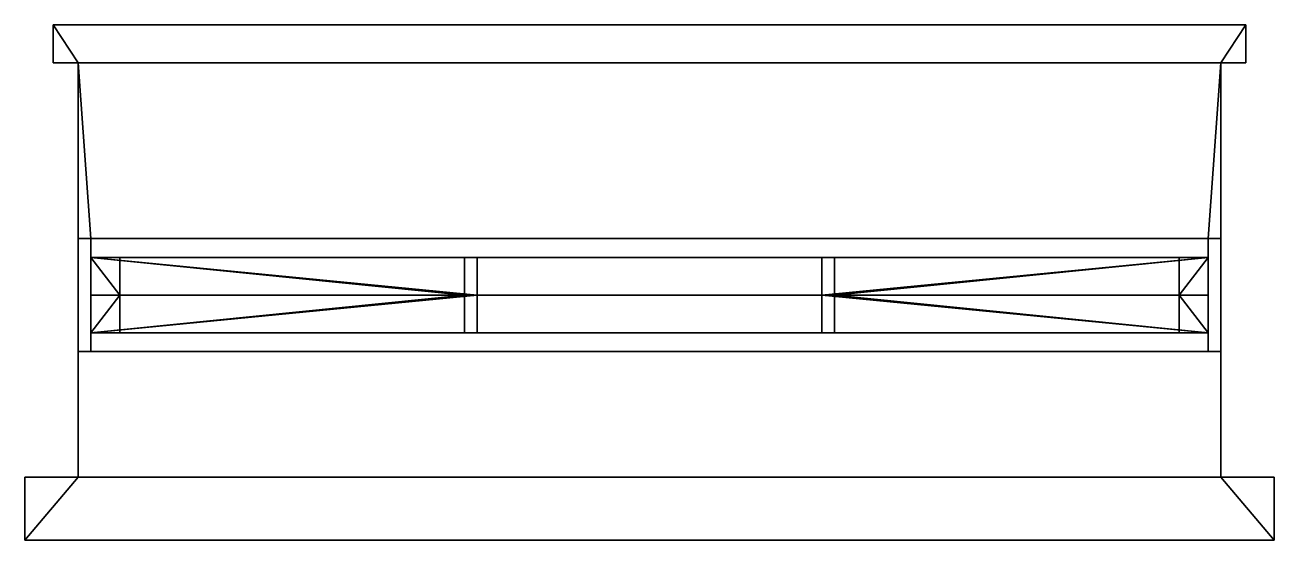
# Model space of a CAD drawing. Extents: x -0.043 to 0.953, y -0.3 to 0.11.
import ezdxf

# ---------------------------------------------------------------- set-up
doc = ezdxf.new("R2010")
doc.units = 0

msp = doc.modelspace()

# ---------------------------------------------------------------- meshes
at = {"color": 255}
mesh = msp.add_polyface(dxfattribs=at)
corners = [(0, 0.08), (0, 0.08, 0.05217), (0, 0.08, 0.07717), (0, -0.06, 0.07717), (0, -0.06, 1.82), (0, -0.15, 0.02667), (0, -0.15, 1.82), (0, -0.25), (0, -0.25, 0.01), (0.01, -0.06, 0.07717), (0.01, -0.06, 1.81), (0.01, -0.075, 0.07717), (0.01, -0.075, 0.97521), (0.01, -0.105, 0.07717), (0.01, -0.105, 0.93708), (0.01, -0.105, 0.97521), (0.01, -0.105, 1.81), (0.01, -0.135, 0.93708), (0.01, -0.135, 1.81), (0.01, -0.15, 0.07717), (0.01, -0.15, 1.81), (0.03313, -0.075, 0.12542), (0.03313, -0.075, 0.52625), (0.03313, -0.075, 0.53625), (0.03313, -0.075, 0.93708), (0.03313, -0.105, 0.12542), (0.03313, -0.105, 0.52625), (0.03313, -0.105, 0.53625), (0.03313, -0.105, 0.93708), (0.03313, -0.105, 0.97521), (0.03313, -0.105, 1.37604), (0.03313, -0.105, 1.38604), (0.03313, -0.105, 1.78687), (0.03313, -0.135, 0.97521), (0.03313, -0.135, 1.37604), (0.03313, -0.135, 1.38604), (0.03313, -0.135, 1.78687), (0.30771, -0.075, 0.12542), (0.30771, -0.075, 0.52625), (0.30771, -0.075, 0.53625), (0.30771, -0.075, 0.93708), (0.30771, -0.105, 0.12542), (0.30771, -0.105, 0.52625), (0.30771, -0.105, 0.53625), (0.30771, -0.105, 0.93708), (0.30771, -0.105, 0.97521), (0.30771, -0.105, 1.37604), (0.30771, -0.105, 1.38604), (0.30771, -0.105, 1.78687), (0.30771, -0.135, 0.97521), (0.30771, -0.135, 1.37604), (0.30771, -0.135, 1.38604), (0.30771, -0.135, 1.78687), (0.31771, -0.075, 0.12542), (0.31771, -0.075, 0.52625), (0.31771, -0.075, 0.53625), (0.31771, -0.075, 0.93708), (0.31771, -0.105, 0.12542), (0.31771, -0.105, 0.52625), (0.31771, -0.105, 0.53625), (0.31771, -0.105, 0.93708), (0.31771, -0.105, 0.97521), (0.31771, -0.105, 1.37604), (0.31771, -0.105, 1.38604), (0.31771, -0.105, 1.78687), (0.31771, -0.135, 0.97521), (0.31771, -0.135, 1.37604), (0.31771, -0.135, 1.38604), (0.31771, -0.135, 1.78687), (0.59229, -0.075, 0.12542), (0.59229, -0.075, 0.52625), (0.59229, -0.075, 0.53625), (0.59229, -0.075, 0.93708), (0.59229, -0.105, 0.12542), (0.59229, -0.105, 0.52625), (0.59229, -0.105, 0.53625), (0.59229, -0.105, 0.93708), (0.59229, -0.105, 0.97521), (0.59229, -0.105, 1.37604), (0.59229, -0.105, 1.38604), (0.59229, -0.105, 1.78687), (0.59229, -0.135, 0.97521), (0.59229, -0.135, 1.37604), (0.59229, -0.135, 1.38604), (0.59229, -0.135, 1.78687), (0.60229, -0.075, 0.12542), (0.60229, -0.075, 0.52625), (0.60229, -0.075, 0.53625), (0.60229, -0.075, 0.93708), (0.60229, -0.105, 0.12542), (0.60229, -0.105, 0.52625), (0.60229, -0.105, 0.53625), (0.60229, -0.105, 0.93708), (0.60229, -0.105, 0.97521), (0.60229, -0.105, 1.37604), (0.60229, -0.105, 1.38604), (0.60229, -0.105, 1.78687), (0.60229, -0.135, 0.97521), (0.60229, -0.135, 1.37604), (0.60229, -0.135, 1.38604), (0.60229, -0.135, 1.78687), (0.87687, -0.075, 0.12542), (0.87687, -0.075, 0.52625), (0.87687, -0.075, 0.53625), (0.87687, -0.075, 0.93708), (0.87687, -0.105, 0.12542), (0.87687, -0.105, 0.52625), (0.87687, -0.105, 0.53625), (0.87687, -0.105, 0.93708), (0.87687, -0.105, 0.97521), (0.87687, -0.105, 1.37604), (0.87687, -0.105, 1.38604), (0.87687, -0.105, 1.78687), (0.87687, -0.135, 0.97521), (0.87687, -0.135, 1.37604), (0.87687, -0.135, 1.38604), (0.87687, -0.135, 1.78687), (0.9, -0.06, 0.07717), (0.9, -0.06, 1.81), (0.9, -0.075, 0.07717), (0.9, -0.075, 0.97521), (0.9, -0.105, 0.07717), (0.9, -0.105, 0.93708), (0.9, -0.105, 0.97521), (0.9, -0.105, 1.81), (0.9, -0.135, 0.93708), (0.9, -0.135, 1.81), (0.9, -0.15, 0.07717), (0.9, -0.15, 1.81), (0.91, 0.08), (0.91, 0.08, 0.05217), (0.91, 0.08, 0.07717), (0.91, -0.06, 0.07717), (0.91, -0.06, 1.82), (0.91, -0.15, 0.02667), (0.91, -0.15, 1.82), (0.91, -0.25), (0.91, -0.25, 0.01), (0.93, 0.08, 0.05217), (0.93, 0.08, 0.07717), (0.93, 0.11, 0.05217), (0.93, 0.11, 0.07717), (0.9525, -0.25, 0.01), (0.9525, -0.25, -0.12333), (0.9525, -0.3, 0.00167), (0.9525, -0.3, -0.12333), (-0.02, 0.08, 0.05217), (-0.02, 0.08, 0.07717), (-0.02, 0.11, 0.05217), (-0.02, 0.11, 0.07717), (-0.0425, -0.25, 0.01), (-0.0425, -0.25, -0.12333), (-0.0425, -0.3, 0.00167), (-0.0425, -0.3, -0.12333)]
mesh.append_faces([[corners[k] for k in face] for face in [(4, 3, 5, 6), (135, 134, 132, 133), (136, 143, 151, 7), (131, 130, 138, 139), (147, 146, 1, 2), (1, 130, 129, 0), (134, 130, 131, 132), (136, 129, 130, 134), (2, 1, 5, 3), (1, 0, 7, 5), (129, 136, 7, 0), (8, 7, 151, 150), (5, 7, 8), (142, 143, 136, 137), (137, 136, 134)]], dxfattribs={"color": 0})
mesh.append_faces([[corners[k] for k in face] for face in [(29, 15, 30), (109, 110, 123), (111, 112, 124), (32, 31, 16), (114, 113, 125), (36, 18, 35), (17, 33, 34), (116, 115, 126), (28, 14, 27), (108, 107, 122), (106, 105, 121), (25, 26, 13), (125, 108, 122), (14, 28, 17), (150, 152, 8), (142, 137, 144), (147, 2, 149), (3, 9, 2), (132, 131, 117), (139, 141, 131), (15, 29, 12), (123, 120, 109), (101, 102, 119), (103, 104, 120), (21, 11, 22), (24, 23, 12), (131, 2, 9, 117), (141, 149, 2, 131), (146, 147, 149, 148), (148, 149, 141, 140), (140, 141, 139, 138), (148, 140, 130, 1), (11, 119, 117, 9), (134, 5, 8, 137), (152, 144, 137, 8), (152, 153, 145, 144), (151, 143, 145, 153), (124, 16, 10, 118), (10, 4, 133, 118), (121, 13, 19, 127), (127, 19, 5, 134), (73, 69, 53, 57), (75, 59, 58, 74), (75, 71, 55, 59), (83, 79, 63, 67), (83, 67, 66, 82), (66, 62, 78, 82), (98, 82, 81, 97), (93, 77, 78, 94), (82, 78, 77, 81), (97, 93, 94, 98), (107, 103, 87, 91), (54, 53, 37, 38), (86, 85, 69, 70), (39, 38, 22, 23), (71, 70, 54, 55), (56, 55, 39, 40), (88, 87, 71, 72), (86, 87, 103, 102), (42, 38, 37, 41), (26, 22, 38, 42), (74, 70, 69, 73), (58, 54, 70, 74), (57, 53, 54, 58), (43, 39, 23, 27), (44, 40, 39, 43), (76, 72, 71, 75), (59, 55, 56, 60), (91, 87, 88, 92), (90, 86, 102, 106), (89, 85, 86, 90), (90, 106, 107, 91), (58, 42, 41, 57), (90, 74, 73, 89), (92, 76, 75, 91), (43, 27, 26, 42), (60, 44, 43, 59), (51, 35, 34, 50), (66, 50, 49, 65), (68, 52, 51, 67), (100, 84, 83, 99), (98, 114, 115, 99), (95, 111, 110, 94), (63, 47, 48, 64), (95, 79, 80, 96), (78, 62, 63, 79), (46, 30, 31, 47), (61, 45, 46, 62), (50, 46, 45, 49), (34, 30, 46, 50), (65, 61, 62, 66), (51, 47, 31, 35), (52, 48, 47, 51), (84, 80, 79, 83), (67, 63, 64, 68), (115, 111, 95, 99), (99, 95, 96, 100), (98, 94, 110, 114), (91, 75, 74, 90), (87, 86, 70, 71), (55, 54, 38, 39), (59, 43, 42, 58), (82, 98, 99, 83), (50, 66, 67, 51), (62, 46, 47, 63), (94, 78, 79, 95), (65, 81, 77, 61), (60, 56, 72, 76), (68, 64, 80, 84), (41, 37, 21, 25), (36, 32, 48, 52), (100, 96, 112, 116), (105, 101, 85, 89), (150, 151, 153, 152), (142, 144, 145, 143), (17, 125, 81, 65), (126, 18, 68, 84), (69, 119, 11, 53), (12, 120, 72, 56), (120, 12, 61, 77), (16, 124, 80, 64), (125, 17, 60, 76), (30, 15, 16, 31), (124, 123, 110, 111), (103, 120, 119, 102), (11, 12, 23, 22), (27, 14, 13, 26), (121, 122, 107, 106), (125, 126, 115, 114), (17, 34, 35, 18), (33, 29, 30, 34), (35, 31, 32, 36), (114, 110, 109, 113), (116, 112, 111, 115), (108, 104, 103, 107), (106, 102, 101, 105), (25, 21, 22, 26), (27, 23, 24, 28), (123, 124, 118, 120), (10, 16, 15, 12), (9, 3, 4, 10), (117, 118, 133, 132), (134, 135, 128, 127), (5, 19, 20, 6), (33, 49, 45, 29), (97, 113, 109, 93), (40, 44, 28, 24), (122, 121, 127, 125), (19, 13, 14, 17), (11, 9, 10, 12), (118, 117, 119, 120), (126, 125, 127, 128), (18, 20, 19, 17), (13, 57, 41), (41, 25, 13), (89, 73, 121), (121, 105, 89), (121, 73, 57, 13), (97, 81, 125), (125, 113, 97), (17, 65, 49), (49, 33, 17), (100, 116, 126), (126, 84, 100), (18, 36, 52), (52, 68, 18), (16, 64, 48), (48, 32, 16), (96, 80, 124), (124, 112, 96), (126, 128, 20, 18), (135, 6, 20, 128), (12, 56, 40), (40, 24, 12), (72, 120, 88), (104, 88, 120), (108, 92, 88, 104), (119, 69, 85), (85, 101, 119), (37, 53, 11), (11, 21, 37), (92, 108, 125), (125, 76, 92), (44, 60, 17), (17, 28, 44), (45, 61, 12), (12, 29, 45), (93, 109, 120), (120, 77, 93), (133, 4, 6, 135), (130, 140, 138), (1, 146, 148)]], dxfattribs={"color": 255})

doc.saveas('drawing.dxf')
